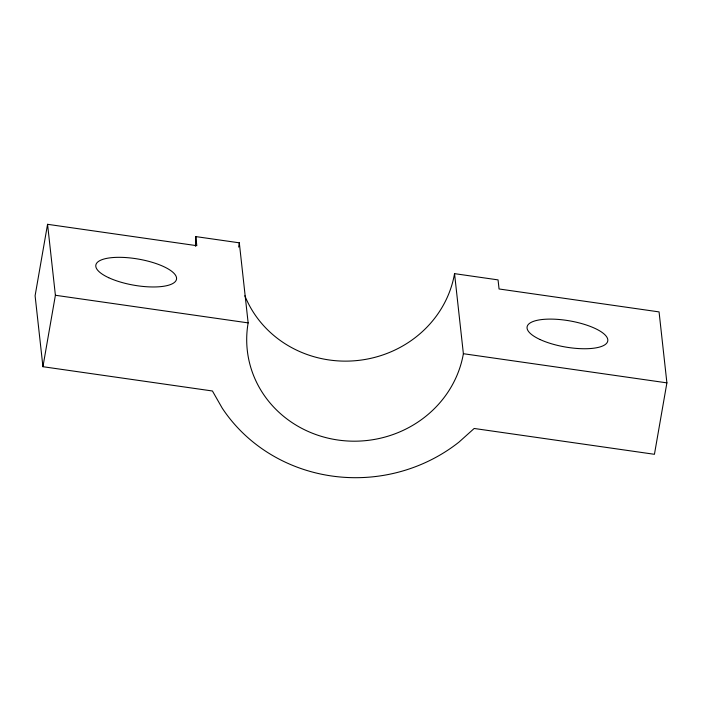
<?xml version="1.0" encoding="UTF-8"?>
<svg xmlns="http://www.w3.org/2000/svg" width="702" height="702" viewBox="0 0 702 702"><rect width="100%" height="100%" fill="white"/><g stroke="black" fill="none" stroke-linecap="round" stroke-linejoin="round"><path stroke-width="1.05" d="M195.463 246.288L195.805 236.592L239.312 242.822L248.148 322.885A109.143 102.817 -6.3 0 0 338.022 440.031A109.143 102.817 -6.3 0 0 463.381 353.711L666.9 382.862L654.439 454.299L474.183 428.474L458.994 442.093A159.345 150.114 -6.3 0 1 222.244 408.178L212.425 390.988L42.936 366.707L35.1 295.744L47.56 224.307L196.806 245.691L195.805 236.592M42.936 366.707L55.397 295.27L47.56 224.307M244.858 295.753A109.143 102.817 -6.3 0 0 357.643 360.495A109.143 102.817 -6.3 0 0 454.545 273.648L498.051 279.887L499.061 288.978L659.064 311.899L666.9 382.862M55.397 295.27L248.148 322.885M454.545 273.648L463.381 353.711M238.662 247.069A109.143 102.817 -6.3 0 1 239.312 242.822M108.713 277.711A40.927 13.241 9.9 0 0 175.553 281.265A40.927 13.241 9.9 0 0 124.28 257.467A40.927 13.241 9.9 0 0 108.713 277.711M539.97 339.487A40.927 13.241 9.9 0 0 606.809 343.041A40.927 13.241 9.9 0 0 555.536 319.243A40.927 13.241 9.9 0 0 539.97 339.487"/></g></svg>
